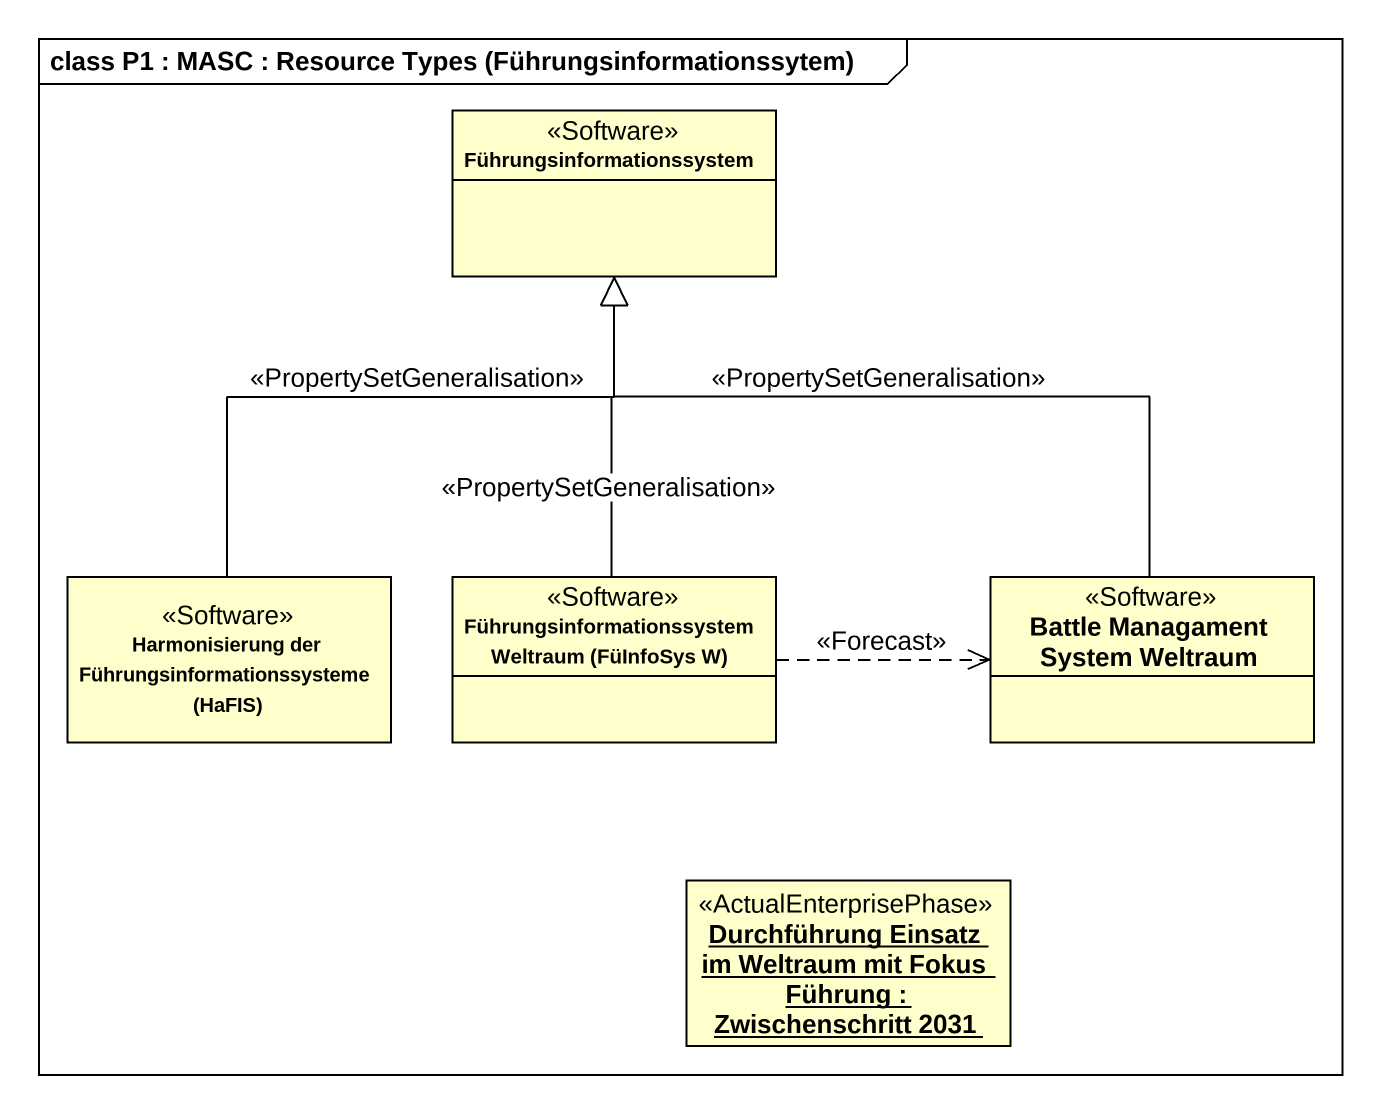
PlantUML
@startuml
mainframe class P1 : MASC : Resource Types (Führungsinformationssytem)
hide circle
hide empty members
class Führungsinformationssystem <<Software>>
class "Harmonisierung der Führungsinformationssysteme (HaFIS)" as Harmonisierung_der <<Software>>
class "Führungsinformationssystem Weltraum (FüInfoSys W)" as Führungsinformationssystem_2 <<Software>>
class "Battle Managament System Weltraum" as Battle_Managament_System <<Software>>
object "Durchführung Einsatz im Weltraum mit Fokus Führung : Zwischenschritt 2031" as Durchführung_Einsatz_im <<ActualEnterprisePhase>>
Harmonisierung_der -up-|> Führungsinformationssystem : <<PropertySetGeneralisation>>
Führungsinformationssystem_2 -up-|> Führungsinformationssystem : <<PropertySetGeneralisation>>
Führungsinformationssystem_2 .right.> Battle_Managament_System : <<Forecast>>
Battle_Managament_System -up-|> Führungsinformationssystem : <<PropertySetGeneralisation>>
@enduml
